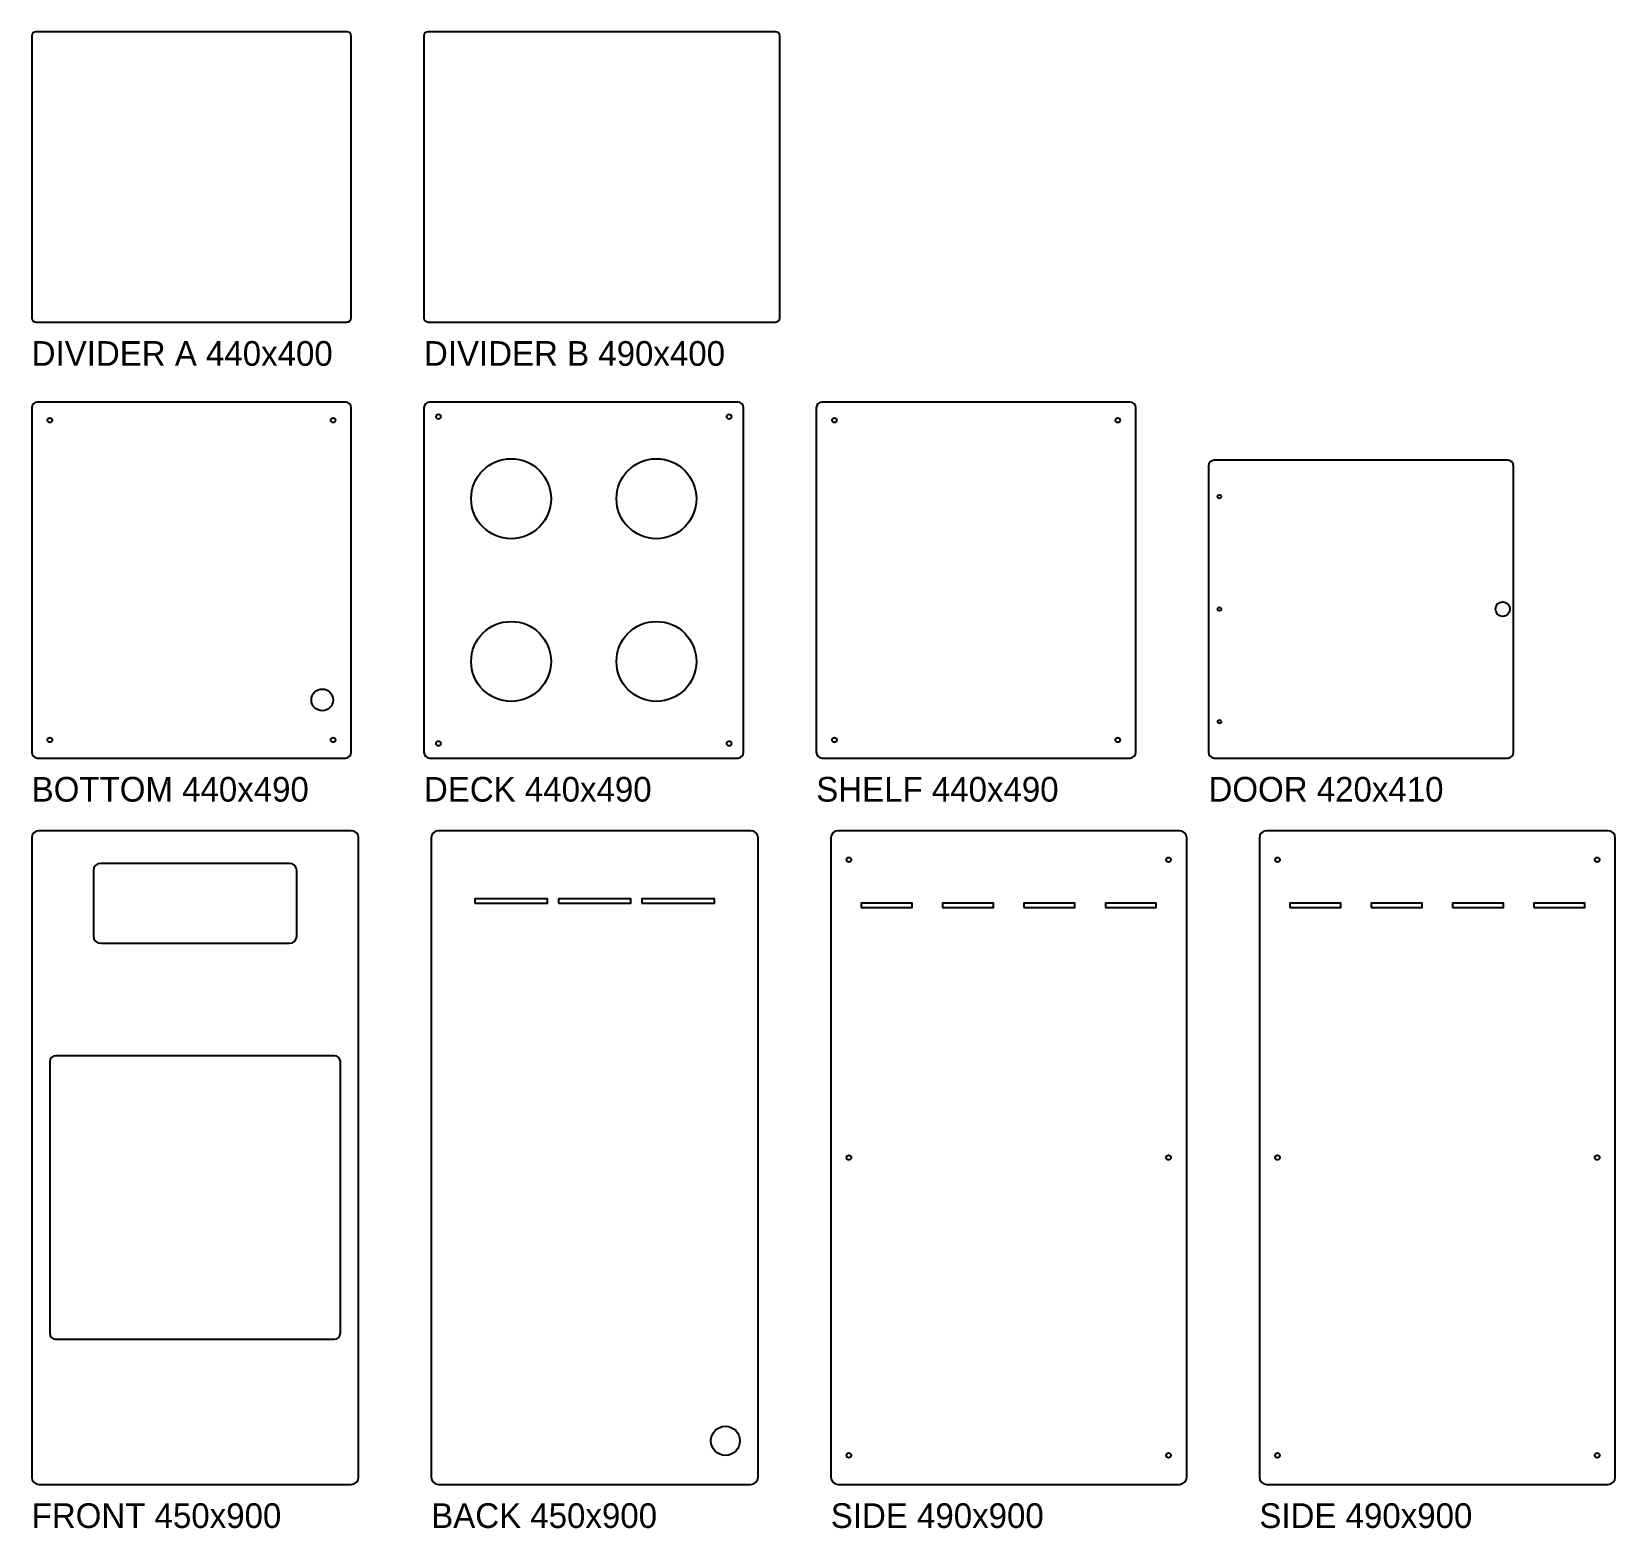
# Model space of a CAD drawing. Extents: x 0 to 2180, y -60 to 2000.
import ezdxf

# ---------------------------------------------------------------- set-up
doc = ezdxf.new("R2010")
doc.units = 0
doc.layers.get('0').update_dxf_attribs({"linetype": 'CONTINUOUS'})

msp = doc.modelspace()

# ---------------------------------------------------------------- linework, layer by layer
for points in [[(6, 1600), (434, 1600, 0.414), (440, 1606), (440, 1994, 0.414), (434, 2000), (6, 2000, 0.414), (0, 1994), (0, 1606, 0.414)], [(546, 1600), (1024, 1600, 0.414), (1030, 1606), (1030, 1994, 0.414), (1024, 2000), (546, 2000, 0.414), (540, 1994), (540, 1606, 0.414)], [(8, 1000), (432, 1000, 0.414), (440, 1008), (440, 1482, 0.414), (432, 1490), (8, 1490, 0.414), (0, 1482), (0, 1008, 0.414)], [(548, 1000), (972, 1000, 0.414), (980, 1008), (980, 1482, 0.414), (972, 1490), (548, 1490, 0.414), (540, 1482), (540, 1008, 0.414)], [(1088, 1000), (1512, 1000, 0.414), (1520, 1008), (1520, 1482, 0.414), (1512, 1490), (1088, 1490, 0.414), (1080, 1482), (1080, 1008, 0.414)], [(1628, 1000), (2032, 1000, 0.414), (2040, 1008), (2040, 1402, 0.414), (2032, 1410), (1628, 1410, 0.414), (1620, 1402), (1620, 1008, 0.414)], [(10, 0), (440, 0, 0.414), (450, 10), (450, 890, 0.414), (440, 900), (10, 900, 0.414), (0, 890), (0, 10, 0.414)], [(560, 0), (990, 0, 0.414), (1000, 10), (1000, 890, 0.414), (990, 900), (560, 900, 0.414), (550, 890), (550, 10, 0.414)], [(1110, 0), (1580, 0, 0.414), (1590, 10), (1590, 890, 0.414), (1580, 900), (1110, 900, 0.414), (1100, 890), (1100, 10, 0.414)], [(1700, 0), (2170, 0, 0.414), (2180, 10), (2180, 890, 0.414), (2170, 900), (1700, 900, 0.414), (1690, 890), (1690, 10, 0.414)], [(95, 745), (355, 745, 0.414), (365, 755), (365, 845, 0.414), (355, 855), (95, 855, 0.414), (85, 845), (85, 755, 0.414)], [(33, 200), (417, 200, 0.414), (425, 208), (425, 582, 0.414), (417, 590), (33, 590, 0.414), (25, 582), (25, 208, 0.414)]]:
    msp.add_lwpolyline(points, format="xyb", close=True)
for points in [[(610, 800), (710, 800), (710, 806), (610, 806)], [(725, 800), (825, 800), (825, 806), (725, 806)], [(840, 800), (940, 800), (940, 806), (840, 806)], [(1142, 794), (1212, 794), (1212, 800), (1142, 800)], [(1254, 794), (1324, 794), (1324, 800), (1254, 800)], [(1366, 794), (1436, 794), (1436, 800), (1366, 800)], [(1478, 794), (1548, 794), (1548, 800), (1478, 800)], [(1732, 794), (1802, 794), (1802, 800), (1732, 800)], [(1844, 794), (1914, 794), (1914, 800), (1844, 800)], [(1956, 794), (2026, 794), (2026, 800), (1956, 800)], [(2068, 794), (2138, 794), (2138, 800), (2068, 800)]]:
    msp.add_lwpolyline(points, close=True)
for centre, radius in [((25, 1465), 3.25), ((415, 1465), 3.25), ((560, 1470), 3.25), ((960, 1470), 3.25), ((1105, 1465), 3.25), ((1495, 1465), 3.25), ((660, 1357), 55), ((860, 1357), 55), ((1635, 1360), 2.5), ((1635, 1205), 2.5), ((2025, 1205), 10), ((660, 1133), 55), ((860, 1133), 55), ((400, 1080), 15), ((1635, 1050), 2.5), ((25, 1025), 3.25), ((415, 1025), 3.25), ((1105, 1025), 3.25), ((1495, 1025), 3.25), ((560, 1020), 3.25), ((960, 1020), 3.25), ((1125, 860), 3.25), ((1565, 860), 3.25), ((1715, 860), 3.25), ((2155, 860), 3.25), ((1125, 450), 3.25), ((1565, 450), 3.25), ((1715, 450), 3.25), ((2155, 450), 3.25), ((955, 60), 20), ((1125, 40), 3.25), ((1565, 40), 3.25), ((1715, 40), 3.25), ((2155, 40), 3.25)]:
    msp.add_circle(centre, radius)

# ---------------------------------------------------------------- texts
for s, p in [('DIVIDER A 440x400', (0, 1540)), ('DIVIDER B 490x400', (540, 1540)), ('BOTTOM 440x490', (0, 940)), ('DECK 440x490', (540, 940)), ('SHELF 440x490', (1080, 940)), ('DOOR 420x410', (1620, 940)), ('FRONT 450x900', (0, -60)), ('BACK 450x900', (550, -60)), ('SIDE 490x900', (1100, -60)), ('SIDE 490x900', (1690, -60))]:
    msp.add_text(s, height=34).set_placement(p)

doc.saveas('drawing.dxf')
